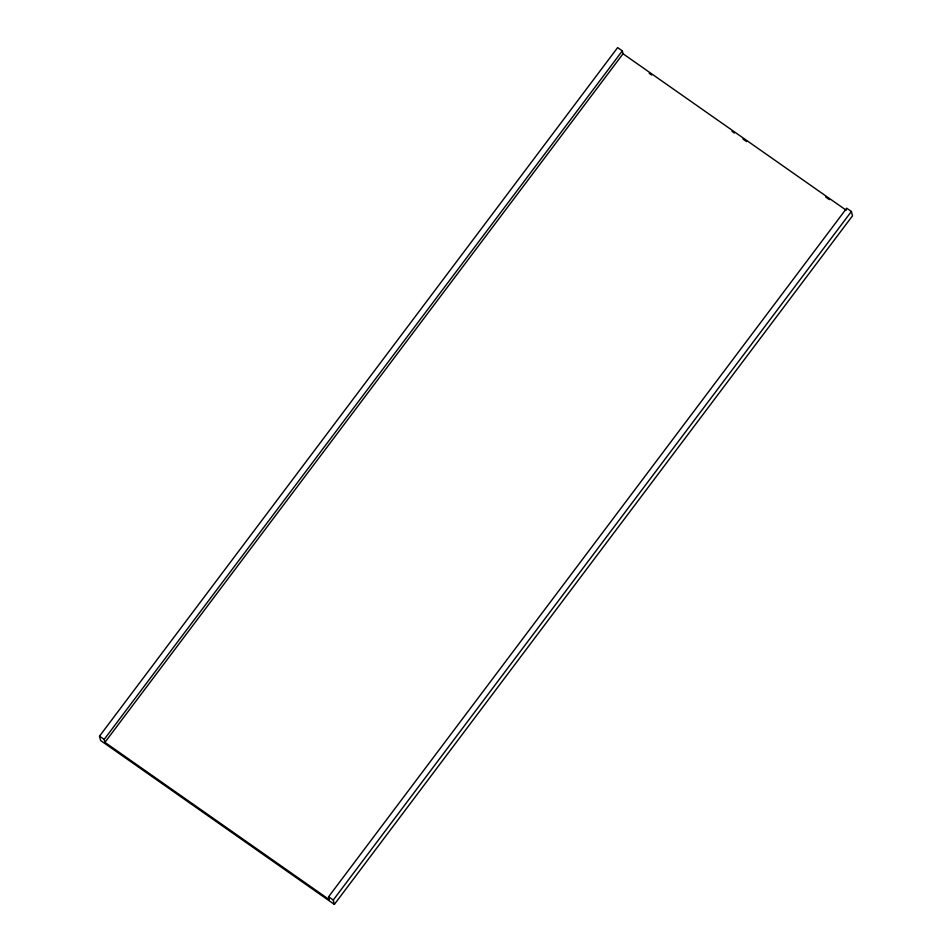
<?xml version="1.0" encoding="UTF-8"?>
<svg xmlns="http://www.w3.org/2000/svg" width="952" height="952" viewBox="0 0 952 952"><rect width="100%" height="100%" fill="white"/><g stroke="black" fill="none" stroke-linecap="round" stroke-linejoin="round"><path stroke-width="1.43" d="M99.508 736.17L104.184 739.442L104.922 742.346L329.321 899.676L328.583 896.772L846.709 208.202L851.385 211.475L852.492 215.83L334.366 904.4L100.614 740.525L99.508 736.17L617.634 47.6L622.311 50.872L623.048 53.776L846.233 210.249M104.184 739.442L622.311 50.872M104.922 742.346L623.048 53.776M334.366 904.4L333.26 900.045L851.385 211.475M649.181 73.292L651.608 75.006M731.969 131.34L734.397 133.042M742.917 139.016L746.57 141.574M825.705 197.052L829.359 199.623M328.583 896.772L333.26 900.045"/></g></svg>
